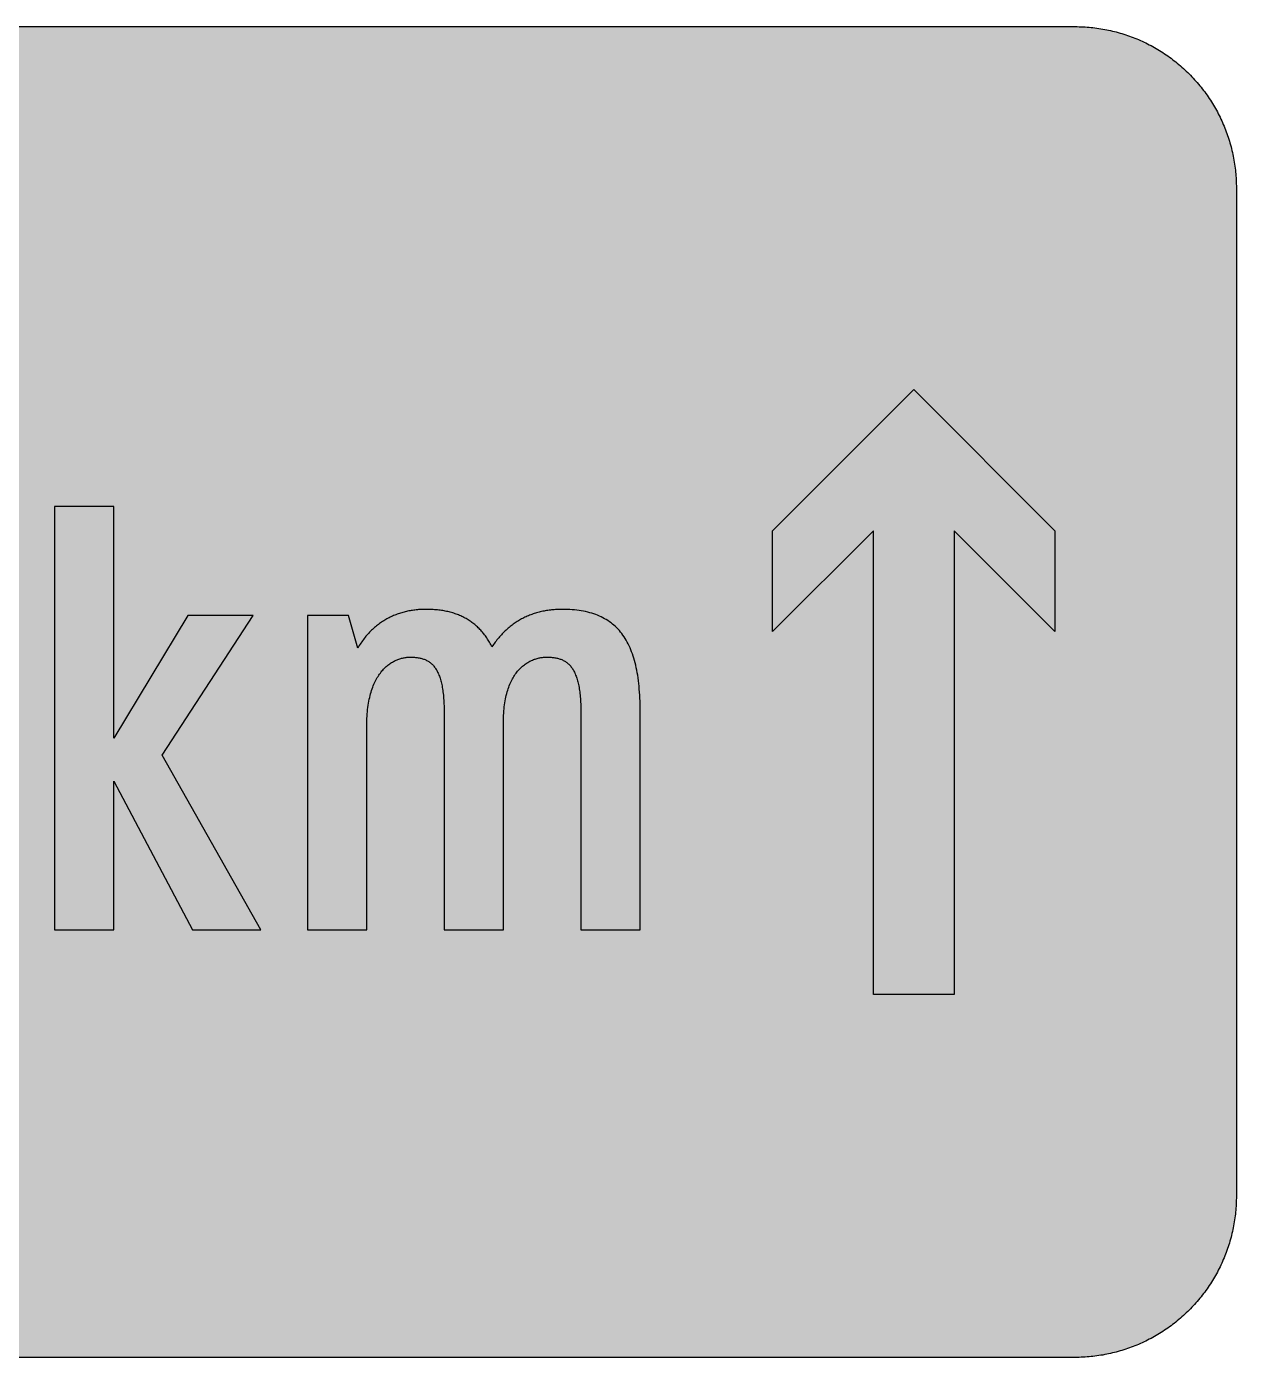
# Model space of a CAD drawing. Header units: millimetres. Extents: x 0 to 212, y 0 to 116.
# Drawn here: x 105.9 to 211.7, y 0.1 to 116.5 of the extents above; entities that cross this region are included whole.
import ezdxf

# ---------------------------------------------------------------- set-up
doc = ezdxf.new("R2010")
doc.units = ezdxf.units.MM

msp = doc.modelspace()

# ---------------------------------------------------------------- hatches: boundary and pattern name
for color, points in [(254, [(14.1633, 0.0536), (13.9878, 0.0533), (13.8125, 0.0559), (13.6373, 0.061), (13.462, 0.0686), (13.2893, 0.0787), (13.114, 0.0914), (12.9413, 0.1041), (12.7686, 0.1219), (12.5959, 0.1397), (12.4231, 0.16), (12.2504, 0.1829), (12.0777, 0.2057), (11.9075, 0.2337), (11.7373, 0.2616), (11.5672, 0.2921), (11.397, 0.3251), (11.2268, 0.3607), (11.0592, 0.3988), (10.8915, 0.4369), (10.7239, 0.4775), (10.5562, 0.5207), (10.3886, 0.5664), (10.2235, 0.6121), (10.0584, 0.6629), (9.8933, 0.7137), (9.7307, 0.7671), (9.5682, 0.8204), (9.4056, 0.8788), (9.2431, 0.9373), (9.083, 0.9982), (8.923, 1.0617), (8.763, 1.1252), (8.6055, 1.1938), (8.4455, 1.2624), (8.2906, 1.331), (8.1331, 1.4046), (7.9781, 1.4783), (7.8232, 1.5545), (7.6708, 1.6332), (7.5184, 1.7145), (7.366, 1.7958), (7.2161, 1.8796), (7.0663, 1.966), (6.919, 2.0523), (6.7716, 2.1438), (6.6243, 2.2352), (6.4795, 2.3266), (6.3348, 2.4232), (6.19, 2.5197), (6.0477, 2.6187), (5.908, 2.7178), (5.7683, 2.8194), (5.6286, 2.9235), (5.4915, 3.0302), (5.3543, 3.1369), (5.2197, 3.2461), (5.0851, 3.3579), (4.953, 3.4722), (4.8209, 3.5865), (4.6914, 3.7033), (4.5644, 3.8202), (4.4348, 3.9395), (4.3104, 4.0615), (4.1859, 4.1859), (4.0615, 4.3104), (3.9395, 4.4348), (3.8202, 4.5618), (3.7033, 4.6914), (3.5865, 4.8209), (3.4722, 4.953), (3.3579, 5.0851), (3.2487, 5.2197), (3.1369, 5.3543), (3.0302, 5.4915), (2.9235, 5.6286), (2.8194, 5.7683), (2.7178, 5.908), (2.6187, 6.0477), (2.5197, 6.19), (2.4232, 6.3348), (2.3266, 6.477), (2.2352, 6.6243), (2.1438, 6.7691), (2.0523, 6.919), (1.966, 7.0663), (1.8796, 7.2161), (1.7958, 7.366), (1.7145, 7.5184), (1.6332, 7.6708), (1.5545, 7.8232), (1.4783, 7.9781), (1.4046, 8.1331), (1.331, 8.2906), (1.2598, 8.4455), (1.1913, 8.603), (1.1252, 8.763), (1.0592, 8.923), (0.9982, 9.083), (0.9373, 9.2431), (0.8763, 9.4056), (0.8204, 9.5682), (0.7645, 9.7307), (0.7112, 9.8933), (0.6604, 10.0584), (0.6121, 10.2235), (0.5639, 10.3911), (0.5207, 10.5562), (0.4775, 10.7239), (0.4343, 10.8915), (0.3962, 11.0592), (0.3607, 11.2268), (0.3251, 11.397), (0.2921, 11.5672), (0.2616, 11.7373), (0.2311, 11.9075), (0.2057, 12.0802), (0.1803, 12.2504), (0.1575, 12.4231), (0.1372, 12.5959), (0.1194, 12.7686), (0.1041, 12.9413), (0.0889, 13.1166), (0.0787, 13.2893), (0.0686, 13.4645), (0.061, 13.6373), (0.0559, 13.8125), (0.0508, 13.9878), (0.0508, 14.163), (0.0522, 102.3592), (0.0508, 102.5322), (0.0559, 102.7074), (0.061, 102.8827), (0.0686, 103.058), (0.0787, 103.2307), (0.0889, 103.4059), (0.1041, 103.5787), (0.1194, 103.7514), (0.1372, 103.9241), (0.1575, 104.0968), (0.1803, 104.2695), (0.2057, 104.4423), (0.2311, 104.6124), (0.2616, 104.7826), (0.2921, 104.9528), (0.3251, 105.123), (0.3607, 105.2932), (0.3962, 105.4608), (0.4343, 105.6284), (0.4775, 105.7961), (0.5207, 105.9637), (0.5639, 106.1314), (0.6121, 106.2965), (0.6604, 106.4616), (0.7112, 106.6267), (0.7645, 106.7892), (0.8204, 106.9518), (0.8763, 107.1143), (0.9373, 107.2769), (0.9982, 107.4369), (1.0592, 107.5969), (1.1252, 107.757), (1.1913, 107.9144), (1.2598, 108.0745), (1.331, 108.2294), (1.4046, 108.3869), (1.4783, 108.5418), (1.5545, 108.6968), (1.6332, 108.8492), (1.7145, 109.0016), (1.7958, 109.154), (1.8796, 109.3038), (1.966, 109.4537), (2.0523, 109.601), (2.1438, 109.7483), (2.2352, 109.8956), (2.3266, 110.0404), (2.4232, 110.1852), (2.5197, 110.33), (2.6187, 110.4722), (2.7178, 110.6119), (2.8194, 110.7516), (2.9235, 110.8913), (3.0302, 111.0285), (3.1369, 111.1656), (3.2487, 111.3003), (3.3579, 111.4349), (3.4722, 111.567), (3.5865, 111.699), (3.7033, 111.8286), (3.8202, 111.9556), (3.9395, 112.0851), (4.0615, 112.2096), (4.1859, 112.334), (4.3104, 112.4585), (4.4348, 112.5804), (4.5644, 112.6998), (4.6914, 112.8166), (4.8209, 112.9335), (4.953, 113.0478), (5.0851, 113.1621), (5.2197, 113.2713), (5.3543, 113.3831), (5.4915, 113.4897), (5.6286, 113.5964), (5.7683, 113.7006), (5.908, 113.8022), (6.0477, 113.9012), (6.19, 114.0003), (6.3348, 114.0968), (6.4795, 114.1933), (6.6243, 114.2848), (6.7716, 114.3762), (6.919, 114.4676), (7.0663, 114.554), (7.2161, 114.6404), (7.366, 114.7242), (7.5184, 114.8055), (7.6708, 114.8867), (7.8232, 114.9655), (7.9781, 115.0417), (8.1331, 115.1153), (8.2906, 115.189), (8.4455, 115.2601), (8.6055, 115.3287), (8.763, 115.3947), (8.923, 115.4608), (9.083, 115.5217), (9.2431, 115.5827), (9.4056, 115.6437), (9.5682, 115.6995), (9.7307, 115.7554), (9.8933, 115.8088), (10.0584, 115.8596), (10.2235, 115.9078), (10.3886, 115.9561), (10.5562, 115.9993), (10.7239, 116.0424), (10.8915, 116.0856), (11.0592, 116.1237), (11.2268, 116.1593), (11.397, 116.1948), (11.5672, 116.2279), (11.7373, 116.2583), (11.9075, 116.2888), (12.0777, 116.3142), (12.2504, 116.3396), (12.4231, 116.3625), (12.5959, 116.3828), (12.7686, 116.4006), (12.9413, 116.4158), (13.114, 116.4311), (13.2893, 116.4412), (13.462, 116.4514), (13.6373, 116.459), (13.8125, 116.4641), (13.9878, 116.4692), (14.163, 116.4692), (197.6078, 116.4703), (197.7822, 116.4692), (197.9574, 116.4641), (198.1327, 116.459), (198.3054, 116.4514), (198.4807, 116.4412), (198.6534, 116.4311), (198.8287, 116.4158), (199.0014, 116.4006), (199.1741, 116.3828), (199.3468, 116.3625), (199.5195, 116.3396), (199.6897, 116.3142), (199.8624, 116.2888), (200.0326, 116.2583), (200.2028, 116.2279), (200.373, 116.1948), (200.5432, 116.1593), (200.7108, 116.1237), (200.8784, 116.0856), (201.0461, 116.0424), (201.2137, 115.9993), (201.3788, 115.9561), (201.5465, 115.9078), (201.7116, 115.8596), (201.8767, 115.8088), (202.0392, 115.7554), (202.2018, 115.6995), (202.3643, 115.6437), (202.5269, 115.5827), (202.6869, 115.5217), (202.8469, 115.4608), (203.007, 115.3947), (203.167, 115.3287), (203.3245, 115.2601), (203.4794, 115.189), (203.6369, 115.1153), (203.7918, 115.0417), (203.9468, 114.9655), (204.0992, 114.8867), (204.2516, 114.8055), (204.404, 114.7242), (204.5538, 114.6404), (204.7037, 114.554), (204.8535, 114.4676), (205.0009, 114.3762), (205.1456, 114.2848), (205.293, 114.1933), (205.4352, 114.0968), (205.58, 114.0003), (205.7222, 113.9012), (205.8619, 113.8022), (206.0016, 113.7006), (206.1413, 113.5964), (206.2785, 113.4897), (206.4156, 113.3831), (206.5503, 113.2713), (206.6849, 113.1621), (206.817, 113.0478), (206.949, 112.9335), (207.0786, 112.8166), (207.2081, 112.6998), (207.3351, 112.5804), (207.4596, 112.4585), (207.584, 112.334), (207.7085, 112.2096), (207.8304, 112.0851), (207.9498, 111.9556), (208.0666, 111.8286), (208.1835, 111.699), (208.2978, 111.567), (208.4121, 111.4349), (208.5238, 111.3003), (208.6331, 111.1656), (208.7397, 111.0285), (208.8464, 110.8913), (208.9506, 110.7516), (209.0522, 110.6119), (209.1512, 110.4722), (209.2503, 110.33), (209.3468, 110.1852), (209.4433, 110.0404), (209.5348, 109.8956), (209.6262, 109.7483), (209.7176, 109.601), (209.804, 109.4537), (209.8904, 109.3038), (209.9742, 109.154), (210.0555, 109.0016), (210.1367, 108.8492), (210.2155, 108.6968), (210.2917, 108.5418), (210.3653, 108.3869), (210.439, 108.2294), (210.5076, 108.0745), (210.5762, 107.9144), (210.6447, 107.757), (210.7082, 107.5969), (210.7717, 107.4369), (210.8327, 107.2769), (210.8911, 107.1143), (210.9495, 106.9518), (211.0029, 106.7892), (211.0562, 106.6267), (211.107, 106.4616), (211.1578, 106.2965), (211.2035, 106.1314), (211.2493, 105.9637), (211.2924, 105.7961), (211.3331, 105.6284), (211.3712, 105.4608), (211.4093, 105.2932), (211.4448, 105.123), (211.4779, 104.9528), (211.5083, 104.7826), (211.5363, 104.6124), (211.5642, 104.4423), (211.5871, 104.2695), (211.6099, 104.0968), (211.6303, 103.9241), (211.648, 103.7514), (211.6658, 103.5787), (211.6785, 103.4059), (211.6912, 103.2307), (211.7014, 103.058), (211.709, 102.8827), (211.7141, 102.7074), (211.7166, 102.5322), (211.7166, 102.3569), (211.7189, 14.1647), (211.7166, 13.9878), (211.7141, 13.8125), (211.709, 13.6373), (211.7014, 13.4645), (211.6912, 13.2893), (211.6785, 13.1166), (211.6658, 12.9413), (211.648, 12.7686), (211.6303, 12.5959), (211.6099, 12.4231), (211.5871, 12.2504), (211.5642, 12.0802), (211.5363, 11.9075), (211.5083, 11.7373), (211.4779, 11.5672), (211.4448, 11.397), (211.4093, 11.2268), (211.3712, 11.0592), (211.3331, 10.8915), (211.2924, 10.7239), (211.2493, 10.5562), (211.2035, 10.3911), (211.1578, 10.2235), (211.107, 10.0584), (211.0562, 9.8933), (211.0029, 9.7307), (210.9495, 9.5682), (210.8911, 9.4056), (210.8327, 9.2431), (210.7717, 9.083), (210.7082, 8.923), (210.6447, 8.763), (210.5762, 8.603), (210.5076, 8.4455), (210.439, 8.2906), (210.3653, 8.1331), (210.2917, 7.9781), (210.2155, 7.8232), (210.1367, 7.6708), (210.0555, 7.5184), (209.9742, 7.366), (209.8904, 7.2161), (209.804, 7.0663), (209.7176, 6.919), (209.6262, 6.7691), (209.5348, 6.6243), (209.4433, 6.477), (209.3468, 6.3348), (209.2503, 6.19), (209.1512, 6.0477), (209.0522, 5.908), (208.9506, 5.7683), (208.8464, 5.6286), (208.7397, 5.4915), (208.6331, 5.3543), (208.5238, 5.2197), (208.4121, 5.0851), (208.2978, 4.953), (208.1835, 4.8209), (208.0666, 4.6914), (207.9498, 4.5618), (207.8304, 4.4348), (207.7085, 4.3104), (207.584, 4.1859), (207.4596, 4.0615), (207.3351, 3.9395), (207.2081, 3.8202), (207.0786, 3.7033), (206.949, 3.5865), (206.817, 3.4722), (206.6849, 3.3579), (206.5503, 3.2461), (206.4156, 3.1369), (206.2785, 3.0302), (206.1413, 2.9235), (206.0016, 2.8194), (205.8619, 2.7178), (205.7222, 2.6187), (205.58, 2.5197), (205.4352, 2.4232), (205.293, 2.3266), (205.1456, 2.2352), (205.0009, 2.1438), (204.8535, 2.0523), (204.7037, 1.966), (204.5538, 1.8796), (204.404, 1.7958), (204.2516, 1.7145), (204.0992, 1.6332), (203.9468, 1.5545), (203.7918, 1.4783), (203.6369, 1.4046), (203.4794, 1.331), (203.3245, 1.2624), (203.167, 1.1938), (203.007, 1.1252), (202.8469, 1.0617), (202.6869, 0.9982), (202.5269, 0.9373), (202.3643, 0.8788), (202.2018, 0.8204), (202.0392, 0.7671), (201.8767, 0.7137), (201.7116, 0.6629), (201.5465, 0.6121), (201.3788, 0.5664), (201.2137, 0.5207), (201.0461, 0.4775), (200.8784, 0.4369), (200.7108, 0.3988), (200.5432, 0.3607), (200.373, 0.3251), (200.2028, 0.2921), (200.0326, 0.2616), (199.8624, 0.2337), (199.6897, 0.2057), (199.5195, 0.1829), (199.3468, 0.16), (199.1741, 0.1397), (199.0014, 0.1219), (198.8287, 0.1041), (198.6534, 0.0914), (198.4807, 0.0787), (198.3054, 0.0686), (198.1327, 0.061), (197.9574, 0.0559), (197.7822, 0.0533), (197.6069, 0.0533)]), (59, [(183.4967, 84.7203), (195.8439, 72.3731), (195.8439, 63.5536), (187.0244, 72.3731), (187.0244, 31.8036), (179.9689, 31.8036), (179.9689, 72.3731), (171.1494, 63.5536), (171.1494, 72.3731)]), (59, [(113.5242, 37.4481), (113.5242, 50.4649), (120.4034, 37.4481), (126.3826, 37.4481), (117.7576, 52.7399), (125.6951, 64.9633), (119.9804, 64.9633), (113.5242, 54.2212), (113.5242, 74.4883), (108.3388, 74.4883), (108.3388, 37.4481)]), (59, [(147.6015, 37.4481), (147.6015, 55.5967), (147.6019, 55.8063), (147.607, 56.0121), (147.6146, 56.2127), (147.6248, 56.4109), (147.64, 56.6014), (147.6553, 56.7893), (147.6756, 56.9697), (147.6985, 57.1475), (147.7239, 57.3202), (147.7518, 57.4904), (147.7823, 57.6529), (147.8153, 57.8129), (147.8509, 57.9679), (147.889, 58.1203), (147.9296, 58.2651), (147.9728, 58.4098), (148.016, 58.547), (148.0642, 58.6816), (148.1125, 58.8112), (148.1633, 58.9382), (148.2166, 59.0601), (148.2725, 59.1795), (148.3284, 59.2938), (148.3868, 59.403), (148.4478, 59.5122), (148.5087, 59.6138), (148.5722, 59.7154), (148.6383, 59.8094), (148.7043, 59.9034), (148.7703, 59.9923), (148.8389, 60.0786), (148.91, 60.1599), (148.9812, 60.2386), (149.0548, 60.3148), (149.1259, 60.3885), (149.2021, 60.4571), (149.2758, 60.5231), (149.352, 60.5866), (149.4307, 60.645), (149.5069, 60.7035), (149.5857, 60.7568), (149.6644, 60.8076), (149.7432, 60.8559), (149.8244, 60.9016), (149.9032, 60.9448), (149.9845, 60.9854), (150.0657, 61.0235), (150.1445, 61.0591), (150.2258, 61.0921), (150.307, 61.12), (150.3883, 61.148), (150.4696, 61.1734), (150.5509, 61.1962), (150.6296, 61.2165), (150.7109, 61.2369), (150.7922, 61.2521), (150.8709, 61.2673), (150.9497, 61.28), (151.0284, 61.2902), (151.1071, 61.2978), (151.1833, 61.3029), (151.2595, 61.308), (151.3357, 61.3105), (151.4094, 61.3105), (151.5008, 61.3105), (151.5923, 61.308), (151.6786, 61.3054), (151.7675, 61.3004), (151.8514, 61.2927), (151.9352, 61.2826), (152.019, 61.2724), (152.1003, 61.2597), (152.179, 61.247), (152.2578, 61.2292), (152.3365, 61.2115), (152.4102, 61.1937), (152.4864, 61.1708), (152.5575, 61.1454), (152.6311, 61.12), (152.6997, 61.0921), (152.7683, 61.0616), (152.8369, 61.0286), (152.9004, 60.993), (152.9664, 60.9575), (153.0299, 60.9168), (153.0909, 60.8762), (153.1493, 60.8305), (153.2103, 60.7847), (153.2661, 60.7339), (153.322, 60.6831), (153.3754, 60.6273), (153.4287, 60.5688), (153.482, 60.5104), (153.5303, 60.4469), (153.5811, 60.3809), (153.6268, 60.3123), (153.6725, 60.2412), (153.7183, 60.1675), (153.7614, 60.0888), (153.8021, 60.0075), (153.8427, 59.9237), (153.8808, 59.8373), (153.9164, 59.7484), (153.9545, 59.6544), (153.9875, 59.5579), (154.0205, 59.4589), (154.051, 59.3547), (154.0815, 59.248), (154.1094, 59.1388), (154.1374, 59.0245), (154.1628, 58.9077), (154.1882, 58.7883), (154.211, 58.6638), (154.2313, 58.5368), (154.2517, 58.4048), (154.2694, 58.2701), (154.2872, 58.1304), (154.3025, 57.9882), (154.3152, 57.8409), (154.3279, 57.691), (154.338, 57.5361), (154.3482, 57.3761), (154.3558, 57.2135), (154.3634, 57.0459), (154.3685, 56.8757), (154.371, 56.7004), (154.3736, 56.5201), (154.3761, 56.3372), (154.3763, 37.4481), (159.5617, 37.4481), (159.5617, 56.6025), (159.5603, 56.8884), (159.5552, 57.1703), (159.5476, 57.4497), (159.5374, 57.7215), (159.5222, 57.9882), (159.5069, 58.2524), (159.4866, 58.5089), (159.4637, 58.7604), (159.4383, 59.0093), (159.4104, 59.2506), (159.3774, 59.4893), (159.3444, 59.7205), (159.3037, 59.9491), (159.2631, 60.1701), (159.2199, 60.3885), (159.1716, 60.6019), (159.1208, 60.8101), (159.065, 61.0133), (159.0091, 61.214), (158.9481, 61.407), (158.8821, 61.595), (158.816, 61.7804), (158.7449, 61.9608), (158.6713, 62.136), (158.5925, 62.3062), (158.5112, 62.4713), (158.4274, 62.6313), (158.3385, 62.7888), (158.2471, 62.9412), (158.1531, 63.0885), (158.054, 63.2308), (157.9524, 63.3679), (157.8483, 63.5025), (157.7391, 63.6295), (157.6273, 63.754), (157.5105, 63.8759), (157.3911, 63.9902), (157.2666, 64.102), (157.1396, 64.2087), (157.0101, 64.3103), (156.8755, 64.4093), (156.7383, 64.5033), (156.5961, 64.5922), (156.4513, 64.676), (156.3014, 64.7573), (156.149, 64.8335), (155.9916, 64.9046), (155.8315, 64.9732), (155.669, 65.0367), (155.4988, 65.0951), (155.3286, 65.151), (155.1508, 65.2018), (154.973, 65.2475), (154.7876, 65.2907), (154.6022, 65.3288), (154.4091, 65.3644), (154.2136, 65.3923), (154.0154, 65.4202), (153.8122, 65.4406), (153.604, 65.4583), (153.3931, 65.4736), (153.1772, 65.4837), (152.9563, 65.4888), (152.7327, 65.4914), (152.6159, 65.4914), (152.5016, 65.4888), (152.3848, 65.4837), (152.2705, 65.4787), (152.1562, 65.4736), (152.0419, 65.4634), (151.9301, 65.4558), (151.8158, 65.4431), (151.704, 65.4304), (151.5923, 65.4177), (151.4805, 65.3999), (151.3713, 65.3847), (151.2595, 65.3644), (151.1503, 65.344), (151.0411, 65.3212), (150.9344, 65.2983), (150.8252, 65.2729), (150.7185, 65.2475), (150.6118, 65.2196), (150.5052, 65.1891), (150.401, 65.1561), (150.2969, 65.1231), (150.1927, 65.09), (150.0886, 65.0545), (149.987, 65.0164), (149.8854, 64.9757), (149.7838, 64.9351), (149.6822, 64.8919), (149.5831, 64.8487), (149.4841, 64.8005), (149.385, 64.7548), (149.2885, 64.704), (149.1894, 64.6532), (149.0955, 64.5998), (148.9989, 64.5465), (148.905, 64.4906), (148.811, 64.4322), (148.717, 64.3738), (148.6256, 64.3103), (148.5341, 64.2493), (148.4427, 64.1833), (148.3512, 64.1172), (148.2623, 64.0486), (148.176, 63.9801), (148.0871, 63.9089), (148.0007, 63.8353), (147.9144, 63.7591), (147.8305, 63.6829), (147.7467, 63.6041), (147.6629, 63.5254), (147.5816, 63.4416), (147.5003, 63.3578), (147.4191, 63.2714), (147.3403, 63.185), (147.2616, 63.0961), (147.1828, 63.0047), (147.1066, 62.9107), (147.0304, 62.8167), (146.9542, 62.7202), (146.8806, 62.6212), (146.8095, 62.5221), (146.7358, 62.4205), (146.6647, 62.3164), (146.5961, 62.2097), (146.5428, 62.3138), (146.4894, 62.4154), (146.4335, 62.5145), (146.3777, 62.6135), (146.3218, 62.7101), (146.2634, 62.804), (146.2024, 62.898), (146.1414, 62.9895), (146.0805, 63.0784), (146.017, 63.1673), (145.9509, 63.2536), (145.8874, 63.3374), (145.8189, 63.4213), (145.7528, 63.5025), (145.6817, 63.5813), (145.6131, 63.66), (145.542, 63.7362), (145.4683, 63.8124), (145.3947, 63.8835), (145.3185, 63.9572), (145.2423, 64.0258), (145.1661, 64.0944), (145.0873, 64.1604), (145.0086, 64.2239), (144.9273, 64.2874), (144.8435, 64.3509), (144.7622, 64.4093), (144.6759, 64.4677), (144.592, 64.5236), (144.5031, 64.5795), (144.4168, 64.6328), (144.3253, 64.6836), (144.2364, 64.7344), (144.145, 64.7827), (144.051, 64.8284), (143.957, 64.8741), (143.8631, 64.9173), (143.7665, 64.9605), (143.6675, 65.0011), (143.5684, 65.0392), (143.4694, 65.0773), (143.3678, 65.1129), (143.2636, 65.1459), (143.1595, 65.1789), (143.0553, 65.2094), (142.9487, 65.2374), (142.842, 65.2653), (142.7328, 65.2907), (142.6235, 65.3161), (142.5118, 65.339), (142.4, 65.3593), (142.2857, 65.3796), (142.1714, 65.3974), (142.0546, 65.4126), (141.9377, 65.4279), (141.8209, 65.4406), (141.699, 65.4533), (141.5796, 65.4634), (141.4577, 65.471), (141.3332, 65.4787), (141.2088, 65.4837), (141.0818, 65.4888), (140.9548, 65.4914), (140.8278, 65.4914), (140.7185, 65.4914), (140.6093, 65.4888), (140.5001, 65.4837), (140.3934, 65.4787), (140.2842, 65.4736), (140.175, 65.466), (140.0683, 65.4558), (139.9616, 65.4456), (139.8524, 65.4329), (139.7457, 65.4202), (139.639, 65.405), (139.5349, 65.3872), (139.4282, 65.3694), (139.3215, 65.3491), (139.2174, 65.3263), (139.1133, 65.3034), (139.0066, 65.2805), (138.905, 65.2526), (138.8008, 65.2247), (138.6967, 65.1967), (138.5951, 65.1637), (138.4935, 65.1332), (138.3894, 65.0977), (138.2903, 65.0621), (138.1887, 65.024), (138.0896, 64.9834), (137.9906, 64.9427), (137.8915, 64.8995), (137.7925, 64.8564), (137.6934, 64.8081), (137.5969, 64.7598), (137.5004, 64.7116), (137.4038, 64.6582), (137.3099, 64.6049), (137.2159, 64.549), (137.1219, 64.4931), (137.0279, 64.4347), (136.9365, 64.3738), (136.845, 64.3103), (136.7536, 64.2468), (136.6647, 64.1807), (136.5758, 64.1121), (136.4869, 64.041), (136.4005, 63.9699), (136.3116, 63.8937), (136.2278, 63.82), (136.1415, 63.7413), (136.0576, 63.66), (135.9738, 63.5787), (135.8925, 63.4949), (135.8113, 63.4086), (135.73, 63.3222), (135.6512, 63.2308), (135.5725, 63.1393), (135.4963, 63.0453), (135.4201, 62.9488), (135.3439, 62.8523), (135.2702, 62.7507), (135.1966, 62.6491), (135.1255, 62.545), (135.0543, 62.4383), (134.9832, 62.3291), (134.9146, 62.2173), (134.8486, 62.1055), (134.0556, 64.9633), (130.4576, 64.9633), (130.4576, 37.4481), (135.6431, 37.4481), (135.6431, 55.2796), (135.6436, 55.5015), (135.6487, 55.72), (135.6563, 55.9308), (135.6665, 56.1391), (135.6817, 56.3423), (135.6995, 56.5404), (135.7198, 56.7334), (135.7427, 56.9189), (135.7681, 57.1017), (135.796, 57.2821), (135.829, 57.4548), (135.8621, 57.6224), (135.8976, 57.7875), (135.9357, 57.9476), (135.9789, 58.1025), (136.0221, 58.2524), (136.0678, 58.3997), (136.1135, 58.5394), (136.1643, 58.6791), (136.2151, 58.8112), (136.271, 58.9407), (136.3269, 59.0652), (136.3828, 59.1871), (136.4437, 59.3039), (136.5047, 59.4157), (136.5656, 59.5249), (136.6291, 59.6316), (136.6952, 59.7306), (136.7638, 59.8297), (136.8298, 59.9237), (136.9009, 60.0126), (136.972, 60.1015), (137.0432, 60.1828), (137.1168, 60.264), (137.1905, 60.3402), (137.2641, 60.4139), (137.3403, 60.4825), (137.4165, 60.5485), (137.4953, 60.612), (137.5715, 60.673), (137.6502, 60.7289), (137.729, 60.7822), (137.8077, 60.833), (137.889, 60.8813), (137.9677, 60.927), (138.049, 60.9702), (138.1277, 61.0083), (138.209, 61.0464), (138.2903, 61.0794), (138.369, 61.1124), (138.4503, 61.1403), (138.5316, 61.1683), (138.6103, 61.1911), (138.6891, 61.214), (138.7678, 61.2318), (138.8466, 61.2496), (138.9253, 61.2648), (139.004, 61.2775), (139.0802, 61.2877), (139.1564, 61.2978), (139.2326, 61.3029), (139.3063, 61.308), (139.38, 61.3105), (139.4511, 61.3105), (139.5425, 61.3105), (139.634, 61.308), (139.7203, 61.3054), (139.8092, 61.3004), (139.893, 61.2927), (139.9769, 61.2826), (140.0607, 61.2724), (140.142, 61.2597), (140.2207, 61.247), (140.2994, 61.2292), (140.3782, 61.2115), (140.4518, 61.1937), (140.528, 61.1708), (140.5992, 61.1454), (140.6703, 61.12), (140.7414, 61.0921), (140.81, 61.0616), (140.876, 61.0286), (140.9421, 60.993), (141.0081, 60.9575), (141.0691, 60.9168), (141.1326, 60.8762), (141.191, 60.8305), (141.2494, 60.7847), (141.3078, 60.7339), (141.3637, 60.6831), (141.417, 60.6273), (141.4704, 60.5688), (141.5212, 60.5104), (141.572, 60.4469), (141.6202, 60.3809), (141.6685, 60.3123), (141.7142, 60.2412), (141.7574, 60.1675), (141.8006, 60.0888), (141.8412, 60.0075), (141.8819, 59.9237), (141.92, 59.8373), (141.9581, 59.7484), (141.9936, 59.6544), (142.0292, 59.5579), (142.0597, 59.4589), (142.0927, 59.3547), (142.1232, 59.248), (142.1511, 59.1388), (142.1765, 59.0245), (142.2019, 58.9077), (142.2273, 58.7883), (142.2502, 58.6638), (142.2705, 58.5368), (142.2908, 58.4048), (142.3086, 58.2701), (142.3264, 58.1304), (142.3416, 57.9882), (142.3543, 57.8409), (142.367, 57.691), (142.3797, 57.5361), (142.3873, 57.3761), (142.3975, 57.2135), (142.4026, 57.0459), (142.4076, 56.8757), (142.4127, 56.7004), (142.4153, 56.5201), (142.4153, 56.3372), (142.416, 37.4481)])]:
    msp.add_hatch(color=color).paths.add_polyline_path(points)
h = msp.add_hatch(color=59)
h.paths.add_polyline_path([(14.1633, 3.5814), (13.8887, 3.5839), (13.6169, 3.5941), (13.3477, 3.6119), (13.081, 3.6347), (12.8143, 3.6652), (12.5501, 3.7008), (12.2885, 3.7465), (12.0294, 3.7948), (11.7729, 3.8506), (11.5164, 3.9141), (11.2649, 3.9827), (11.016, 4.0564), (10.7671, 4.1351), (10.5232, 4.2215), (10.2819, 4.3129), (10.0432, 4.412), (9.8069, 4.5161), (9.5733, 4.6228), (9.3447, 4.7371), (9.1186, 4.8565), (8.8951, 4.9809), (8.6741, 5.113), (8.4582, 5.2476), (8.2448, 5.3873), (8.0366, 5.5321), (7.8308, 5.682), (7.6276, 5.8369), (7.4295, 5.9969), (7.2365, 6.1595), (7.046, 6.3297), (6.8605, 6.5024), (6.6777, 6.6802), (6.5024, 6.8605), (6.3271, 7.046), (6.1595, 7.2365), (5.9969, 7.432), (5.8369, 7.6302), (5.682, 7.8308), (5.5321, 8.0366), (5.3873, 8.2448), (5.2451, 8.4582), (5.1105, 8.6741), (4.9809, 8.8951), (4.8565, 9.1186), (4.7371, 9.3447), (4.6228, 9.5758), (4.5136, 9.8069), (4.4094, 10.0432), (4.3129, 10.2819), (4.2215, 10.5232), (4.1351, 10.7696), (4.0538, 11.016), (3.9802, 11.2649), (3.9116, 11.5189), (3.8506, 11.7729), (3.7948, 12.0294), (3.744, 12.2911), (3.7008, 12.5527), (3.6627, 12.8143), (3.6322, 13.081), (3.6093, 13.3502), (3.5916, 13.6195), (3.5814, 13.8913), (3.5789, 14.163), (3.58, 102.3592), (3.5814, 102.6312), (3.5916, 102.903), (3.6093, 103.1723), (3.6322, 103.439), (3.6627, 103.7057), (3.7008, 103.9698), (3.744, 104.2314), (3.7948, 104.4905), (3.8506, 104.7471), (3.9116, 105.0036), (3.9802, 105.2551), (4.0538, 105.504), (4.1351, 105.7529), (4.2215, 105.9967), (4.3129, 106.238), (4.4094, 106.4768), (4.5136, 106.713), (4.6228, 106.9467), (4.7371, 107.1753), (4.8565, 107.4014), (4.9809, 107.6249), (5.1105, 107.8459), (5.2451, 108.0618), (5.3873, 108.2751), (5.5321, 108.4834), (5.682, 108.6891), (5.8369, 108.8923), (5.9969, 109.0905), (6.1595, 109.2835), (6.3271, 109.474), (6.5024, 109.6594), (6.6777, 109.8423), (6.8605, 110.0176), (7.046, 110.1928), (7.2365, 110.3605), (7.4295, 110.523), (7.6276, 110.683), (7.8308, 110.838), (8.0366, 110.9878), (8.2448, 111.1326), (8.4582, 111.2749), (8.6741, 111.4095), (8.8951, 111.539), (9.1186, 111.6635), (9.3447, 111.7829), (9.5733, 111.8972), (9.8069, 112.0064), (10.0432, 112.1105), (10.2819, 112.207), (10.5232, 112.2985), (10.7671, 112.3848), (11.016, 112.4661), (11.2649, 112.5398), (11.5164, 112.6084), (11.7729, 112.6693), (12.0294, 112.7252), (12.2885, 112.776), (12.5501, 112.8192), (12.8143, 112.8573), (13.081, 112.8878), (13.3477, 112.9106), (13.6169, 112.9284), (13.8887, 112.9386), (14.163, 112.9411), (197.6078, 112.9425), (197.8787, 112.9386), (198.1505, 112.9284), (198.4197, 112.9106), (198.689, 112.8878), (198.9557, 112.8573), (199.2173, 112.8192), (199.4789, 112.776), (199.7405, 112.7252), (199.9971, 112.6693), (200.2511, 112.6084), (200.5051, 112.5398), (200.754, 112.4661), (201.0004, 112.3848), (201.2467, 112.2985), (201.488, 112.207), (201.7268, 112.1105), (201.963, 112.0064), (202.1942, 111.8972), (202.4253, 111.7829), (202.6514, 111.6635), (202.8749, 111.539), (203.0959, 111.4095), (203.3118, 111.2749), (203.5251, 111.1326), (203.7334, 110.9878), (203.9391, 110.838), (204.1398, 110.683), (204.3379, 110.523), (204.5335, 110.3605), (204.724, 110.1928), (204.9094, 110.0176), (205.0898, 109.8423), (205.2676, 109.6594), (205.4403, 109.474), (205.6105, 109.2835), (205.773, 109.0905), (205.933, 108.8923), (206.088, 108.6891), (206.2378, 108.4834), (206.3826, 108.2751), (206.5223, 108.0618), (206.6569, 107.8459), (206.789, 107.6249), (206.9135, 107.4014), (207.0329, 107.1753), (207.1472, 106.9467), (207.2538, 106.713), (207.358, 106.4768), (207.457, 106.238), (207.5485, 105.9967), (207.6348, 105.7529), (207.7136, 105.504), (207.7872, 105.2551), (207.8558, 105.0036), (207.9193, 104.7471), (207.9752, 104.4905), (208.0235, 104.2314), (208.0692, 103.9698), (208.1047, 103.7057), (208.1352, 103.439), (208.1581, 103.1723), (208.1759, 102.903), (208.186, 102.6312), (208.1911, 102.3569), (208.1911, 14.1647), (208.186, 13.8913), (208.1759, 13.6195), (208.1581, 13.3502), (208.1352, 13.081), (208.1047, 12.8143), (208.0692, 12.5527), (208.0235, 12.2911), (207.9752, 12.0294), (207.9193, 11.7729), (207.8558, 11.5189), (207.7872, 11.2649), (207.7136, 11.016), (207.6348, 10.7696), (207.5485, 10.5232), (207.457, 10.2819), (207.358, 10.0432), (207.2538, 9.8069), (207.1472, 9.5758), (207.0329, 9.3447), (206.9135, 9.1186), (206.789, 8.8951), (206.6569, 8.6741), (206.5223, 8.4582), (206.3826, 8.2448), (206.2378, 8.0366), (206.088, 7.8308), (205.933, 7.6302), (205.773, 7.432), (205.6105, 7.2365), (205.4403, 7.046), (205.2676, 6.8605), (205.0898, 6.6802), (204.9094, 6.5024), (204.724, 6.3297), (204.5335, 6.1595), (204.3379, 5.9969), (204.1398, 5.8369), (203.9391, 5.682), (203.7334, 5.5321), (203.5251, 5.3873), (203.3118, 5.2476), (203.0959, 5.113), (202.8749, 4.9809), (202.6514, 4.8565), (202.4253, 4.7371), (202.1942, 4.6228), (201.963, 4.5161), (201.7268, 4.412), (201.488, 4.3129), (201.2467, 4.2215), (201.0004, 4.1351), (200.754, 4.0564), (200.5051, 3.9827), (200.2511, 3.9141), (199.9971, 3.8506), (199.7405, 3.7948), (199.4789, 3.7465), (199.2173, 3.7008), (198.9557, 3.6652), (198.689, 3.6347), (198.4197, 3.6119), (198.1505, 3.5941), (197.8787, 3.5839), (197.6069, 3.5789)])
h.paths.add_polyline_path([(14.1633, 8.8731), (14.0259, 8.8748), (13.8887, 8.8798), (13.7541, 8.8875), (13.622, 8.9002), (13.4874, 8.9154), (13.3553, 8.9332), (13.2258, 8.9535), (13.0962, 8.9789), (12.9667, 9.0068), (12.8397, 9.0373), (12.7127, 9.0729), (12.5882, 9.1084), (12.4663, 9.1491), (12.3419, 9.1923), (12.2225, 9.238), (12.1031, 9.2888), (11.9837, 9.3396), (11.8694, 9.3929), (11.7526, 9.4513), (11.6408, 9.5098), (11.5291, 9.5733), (11.4198, 9.6368), (11.3106, 9.7053), (11.2039, 9.7765), (11.0998, 9.8476), (10.9957, 9.9238), (10.8966, 10), (10.7975, 10.0787), (10.6985, 10.1625), (10.6045, 10.2464), (10.5105, 10.3327), (10.4216, 10.4216), (10.3327, 10.5131), (10.2464, 10.6045), (10.16, 10.701), (10.0787, 10.7975), (10, 10.8966), (9.9212, 10.9982), (9.8476, 11.0998), (9.7739, 11.2039), (9.7053, 11.3106), (9.6368, 11.4198), (9.5707, 11.5291), (9.5098, 11.6408), (9.4488, 11.7551), (9.3929, 11.8694), (9.337, 11.9863), (9.2862, 12.1031), (9.238, 12.2225), (9.1923, 12.3444), (9.1491, 12.4663), (9.1084, 12.5908), (9.0703, 12.7152), (9.0373, 12.8397), (9.0068, 12.9692), (8.9789, 13.0962), (8.9535, 13.2258), (8.9306, 13.3579), (8.9129, 13.4899), (8.8976, 13.622), (8.8849, 13.7566), (8.8773, 13.8913), (8.8722, 14.0259), (8.8697, 14.163), (8.8717, 102.3592), (8.8722, 102.4941), (8.8773, 102.6312), (8.8849, 102.7659), (8.8976, 102.8979), (8.9129, 103.0326), (8.9306, 103.1646), (8.9535, 103.2942), (8.9789, 103.4237), (9.0068, 103.5533), (9.0373, 103.6803), (9.0703, 103.8073), (9.1084, 103.9317), (9.1491, 104.0536), (9.1923, 104.1781), (9.238, 104.2975), (9.2862, 104.4169), (9.337, 104.5362), (9.3929, 104.6505), (9.4488, 104.7674), (9.5098, 104.8791), (9.5707, 104.9909), (9.6368, 105.1001), (9.7053, 105.2093), (9.7739, 105.316), (9.8476, 105.4202), (9.9212, 105.5243), (10, 105.6234), (10.0787, 105.7224), (10.16, 105.8215), (10.2464, 105.9155), (10.3327, 106.0094), (10.4216, 106.0983), (10.5105, 106.1872), (10.6045, 106.2736), (10.6985, 106.36), (10.7975, 106.4412), (10.8966, 106.52), (10.9957, 106.5987), (11.0998, 106.6724), (11.2039, 106.746), (11.3106, 106.8146), (11.4198, 106.8832), (11.5291, 106.9492), (11.6408, 107.0102), (11.7526, 107.0712), (11.8694, 107.127), (11.9837, 107.1829), (12.1031, 107.2337), (12.2225, 107.282), (12.3419, 107.3277), (12.4663, 107.3709), (12.5882, 107.4115), (12.7127, 107.4496), (12.8397, 107.4826), (12.9667, 107.5131), (13.0962, 107.5411), (13.2258, 107.5665), (13.3553, 107.5893), (13.4874, 107.6071), (13.622, 107.6223), (13.7541, 107.635), (13.8887, 107.6427), (14.0259, 107.6477), (14.163, 107.6503), (197.6078, 107.6508), (197.7441, 107.6477), (197.8787, 107.6427), (198.0133, 107.635), (198.1479, 107.6223), (198.28, 107.6071), (198.4121, 107.5893), (198.5442, 107.5665), (198.6737, 107.5411), (198.8007, 107.5131), (198.9303, 107.4826), (199.0547, 107.4496), (199.1792, 107.4115), (199.3036, 107.3709), (199.4256, 107.3277), (199.5475, 107.282), (199.6669, 107.2337), (199.7837, 107.1829), (199.9005, 107.127), (200.0148, 107.0712), (200.1291, 107.0102), (200.2409, 106.9492), (200.3501, 106.8832), (200.4593, 106.8146), (200.566, 106.746), (200.6702, 106.6724), (200.7718, 106.5987), (200.8734, 106.52), (200.9724, 106.4412), (201.0689, 106.36), (201.1655, 106.2736), (201.2569, 106.1872), (201.3483, 106.0983), (201.4372, 106.0094), (201.5236, 105.9155), (201.6074, 105.8215), (201.6912, 105.7224), (201.77, 105.6234), (201.8462, 105.5243), (201.9224, 105.4202), (201.9935, 105.316), (202.0646, 105.2093), (202.1332, 105.1001), (202.1967, 104.9909), (202.2602, 104.8791), (202.3186, 104.7674), (202.377, 104.6505), (202.4304, 104.5362), (202.4812, 104.4169), (202.532, 104.2975), (202.5777, 104.1781), (202.6209, 104.0536), (202.6615, 103.9317), (202.6971, 103.8073), (202.7326, 103.6803), (202.7631, 103.5533), (202.7911, 103.4237), (202.8165, 103.2942), (202.8368, 103.1646), (202.8546, 103.0326), (202.8698, 102.8979), (202.8825, 102.7659), (202.8901, 102.6312), (202.8952, 102.4941), (202.8977, 102.3569), (202.8994, 14.1647), (202.8952, 14.0259), (202.8901, 13.8913), (202.8825, 13.7566), (202.8698, 13.622), (202.8546, 13.4899), (202.8368, 13.3579), (202.8165, 13.2258), (202.7911, 13.0962), (202.7631, 12.9692), (202.7326, 12.8397), (202.6971, 12.7152), (202.6615, 12.5908), (202.6209, 12.4663), (202.5777, 12.3444), (202.532, 12.2225), (202.4812, 12.1031), (202.4304, 11.9863), (202.377, 11.8694), (202.3186, 11.7551), (202.2602, 11.6408), (202.1967, 11.5291), (202.1332, 11.4198), (202.0646, 11.3106), (201.9935, 11.2039), (201.9224, 11.0998), (201.8462, 10.9982), (201.77, 10.8966), (201.6912, 10.7975), (201.6074, 10.701), (201.5236, 10.6045), (201.4372, 10.5131), (201.3483, 10.4216), (201.2569, 10.3327), (201.1655, 10.2464), (201.0689, 10.1625), (200.9724, 10.0787), (200.8734, 10), (200.7718, 9.9238), (200.6702, 9.8476), (200.566, 9.7765), (200.4593, 9.7053), (200.3501, 9.6368), (200.2409, 9.5733), (200.1291, 9.5098), (200.0148, 9.4513), (199.9005, 9.3929), (199.7837, 9.3396), (199.6669, 9.2888), (199.5475, 9.238), (199.4256, 9.1923), (199.3036, 9.1491), (199.1792, 9.1084), (199.0547, 9.0729), (198.9303, 9.0373), (198.8007, 9.0068), (198.6737, 8.9789), (198.5442, 8.9535), (198.4121, 8.9332), (198.28, 8.9154), (198.1479, 8.9002), (198.0133, 8.8875), (197.8787, 8.8798), (197.7441, 8.8748), (197.6069, 8.8722)], flags=16)

# ---------------------------------------------------------------- linework, layer by layer
at = {"color": 254}
msp.add_lwpolyline([(14.163, 116.4692), (197.6078, 116.4703), (197.7822, 116.4692), (197.9574, 116.4641), (198.1327, 116.459), (198.3054, 116.4514), (198.4807, 116.4412), (198.6534, 116.4311), (198.8287, 116.4158), (199.0014, 116.4006), (199.1741, 116.3828), (199.3468, 116.3625), (199.5195, 116.3396), (199.6897, 116.3142), (199.8624, 116.2888), (200.0326, 116.2583), (200.2028, 116.2279), (200.373, 116.1948), (200.5432, 116.1593), (200.7108, 116.1237), (200.8784, 116.0856), (201.0461, 116.0424), (201.2137, 115.9993), (201.3788, 115.9561), (201.5465, 115.9078), (201.7116, 115.8596), (201.8767, 115.8088), (202.0392, 115.7554), (202.2018, 115.6995), (202.3643, 115.6437), (202.5269, 115.5827), (202.6869, 115.5217), (202.8469, 115.4608), (203.007, 115.3947), (203.167, 115.3287), (203.3245, 115.2601), (203.4794, 115.189), (203.6369, 115.1153), (203.7918, 115.0417), (203.9468, 114.9655), (204.0992, 114.8867), (204.2516, 114.8055), (204.404, 114.7242), (204.5538, 114.6404), (204.7037, 114.554), (204.8535, 114.4676), (205.0009, 114.3762), (205.1456, 114.2848), (205.293, 114.1933), (205.4352, 114.0968), (205.58, 114.0003), (205.7222, 113.9012), (205.8619, 113.8022), (206.0016, 113.7006), (206.1413, 113.5964), (206.2785, 113.4897), (206.4156, 113.3831), (206.5503, 113.2713), (206.6849, 113.1621), (206.817, 113.0478), (206.949, 112.9335), (207.0786, 112.8166), (207.2081, 112.6998), (207.3351, 112.5804), (207.4596, 112.4585), (207.584, 112.334), (207.7085, 112.2096), (207.8304, 112.0851), (207.9498, 111.9556), (208.0666, 111.8286), (208.1835, 111.699), (208.2978, 111.567), (208.4121, 111.4349), (208.5238, 111.3003), (208.6331, 111.1656), (208.7397, 111.0285), (208.8464, 110.8913), (208.9506, 110.7516), (209.0522, 110.6119), (209.1512, 110.4722), (209.2503, 110.33), (209.3468, 110.1852), (209.4433, 110.0404), (209.5348, 109.8956), (209.6262, 109.7483), (209.7176, 109.601), (209.804, 109.4537), (209.8904, 109.3038), (209.9742, 109.154), (210.0555, 109.0016), (210.1367, 108.8492), (210.2155, 108.6968), (210.2917, 108.5418), (210.3653, 108.3869), (210.439, 108.2294), (210.5076, 108.0745), (210.5762, 107.9144), (210.6447, 107.757), (210.7082, 107.5969), (210.7717, 107.4369), (210.8327, 107.2769), (210.8911, 107.1143), (210.9495, 106.9518), (211.0029, 106.7892), (211.0562, 106.6267), (211.107, 106.4616), (211.1578, 106.2965), (211.2035, 106.1314), (211.2493, 105.9637), (211.2924, 105.7961), (211.3331, 105.6284), (211.3712, 105.4608), (211.4093, 105.2932), (211.4448, 105.123), (211.4779, 104.9528), (211.5083, 104.7826), (211.5363, 104.6124), (211.5642, 104.4423), (211.5871, 104.2695), (211.6099, 104.0968), (211.6303, 103.9241), (211.648, 103.7514), (211.6658, 103.5787), (211.6785, 103.4059), (211.6912, 103.2307), (211.7014, 103.058), (211.709, 102.8827), (211.7141, 102.7074), (211.7166, 102.5322), (211.7166, 102.3569), (211.7189, 14.1647), (211.7166, 13.9878), (211.7141, 13.8125), (211.709, 13.6373), (211.7014, 13.4645), (211.6912, 13.2893), (211.6785, 13.1166), (211.6658, 12.9413), (211.648, 12.7686), (211.6303, 12.5959), (211.6099, 12.4231), (211.5871, 12.2504), (211.5642, 12.0802), (211.5363, 11.9075), (211.5083, 11.7373), (211.4779, 11.5672), (211.4448, 11.397), (211.4093, 11.2268), (211.3712, 11.0592), (211.3331, 10.8915), (211.2924, 10.7239), (211.2493, 10.5562), (211.2035, 10.3911), (211.1578, 10.2235), (211.107, 10.0584), (211.0562, 9.8933), (211.0029, 9.7307), (210.9495, 9.5682), (210.8911, 9.4056), (210.8327, 9.2431), (210.7717, 9.083), (210.7082, 8.923), (210.6447, 8.763), (210.5762, 8.603), (210.5076, 8.4455), (210.439, 8.2906), (210.3653, 8.1331), (210.2917, 7.9781), (210.2155, 7.8232), (210.1367, 7.6708), (210.0555, 7.5184), (209.9742, 7.366), (209.8904, 7.2161), (209.804, 7.0663), (209.7176, 6.919), (209.6262, 6.7691), (209.5348, 6.6243), (209.4433, 6.477), (209.3468, 6.3348), (209.2503, 6.19), (209.1512, 6.0477), (209.0522, 5.908), (208.9506, 5.7683), (208.8464, 5.6286), (208.7397, 5.4915), (208.6331, 5.3543), (208.5238, 5.2197), (208.4121, 5.0851), (208.2978, 4.953), (208.1835, 4.8209), (208.0666, 4.6914), (207.9498, 4.5618), (207.8304, 4.4348), (207.7085, 4.3104), (207.584, 4.1859), (207.4596, 4.0615), (207.3351, 3.9395), (207.2081, 3.8202), (207.0786, 3.7033), (206.949, 3.5865), (206.817, 3.4722), (206.6849, 3.3579), (206.5503, 3.2461), (206.4156, 3.1369), (206.2785, 3.0302), (206.1413, 2.9235), (206.0016, 2.8194), (205.8619, 2.7178), (205.7222, 2.6187), (205.58, 2.5197), (205.4352, 2.4232), (205.293, 2.3266), (205.1456, 2.2352), (205.0009, 2.1438), (204.8535, 2.0523), (204.7037, 1.966), (204.5538, 1.8796), (204.404, 1.7958), (204.2516, 1.7145), (204.0992, 1.6332), (203.9468, 1.5545), (203.7918, 1.4783), (203.6369, 1.4046), (203.4794, 1.331), (203.3245, 1.2624), (203.167, 1.1938), (203.007, 1.1252), (202.8469, 1.0617), (202.6869, 0.9982), (202.5269, 0.9373), (202.3643, 0.8788), (202.2018, 0.8204), (202.0392, 0.7671), (201.8767, 0.7137), (201.7116, 0.6629), (201.5465, 0.6121), (201.3788, 0.5664), (201.2137, 0.5207), (201.0461, 0.4775), (200.8784, 0.4369), (200.7108, 0.3988), (200.5432, 0.3607), (200.373, 0.3251), (200.2028, 0.2921), (200.0326, 0.2616), (199.8624, 0.2337), (199.6897, 0.2057), (199.5195, 0.1829), (199.3468, 0.16), (199.1741, 0.1397), (199.0014, 0.1219), (198.8287, 0.1041), (198.6534, 0.0914), (198.4807, 0.0787), (198.3054, 0.0686), (198.1327, 0.061), (197.9574, 0.0559), (197.7822, 0.0533), (197.6069, 0.0533), (14.1633, 0.0536)], dxfattribs=at)
at = {"color": 59}
for points in [[(183.4967, 84.7203), (195.8439, 72.3731), (195.8439, 63.5536), (187.0244, 72.3731), (187.0244, 31.8036), (179.9689, 31.8036), (179.9689, 72.3731), (171.1494, 63.5536), (171.1494, 72.3731), (183.4967, 84.7203)], [(113.5242, 37.4481), (113.5242, 50.4649), (120.4034, 37.4481), (126.3826, 37.4481), (117.7576, 52.7399), (125.6951, 64.9633), (119.9804, 64.9633), (113.5242, 54.2212), (113.5242, 74.4883), (108.3388, 74.4883), (108.3388, 37.4481), (113.5242, 37.4481)], [(147.6015, 37.4481), (147.6015, 55.5967), (147.6019, 55.8063), (147.607, 56.0121), (147.6146, 56.2127), (147.6248, 56.4109), (147.64, 56.6014), (147.6553, 56.7893), (147.6756, 56.9697), (147.6985, 57.1475), (147.7239, 57.3202), (147.7518, 57.4904), (147.7823, 57.6529), (147.8153, 57.8129), (147.8509, 57.9679), (147.889, 58.1203), (147.9296, 58.2651), (147.9728, 58.4098), (148.016, 58.547), (148.0642, 58.6816), (148.1125, 58.8112), (148.1633, 58.9382), (148.2166, 59.0601), (148.2725, 59.1795), (148.3284, 59.2938), (148.3868, 59.403), (148.4478, 59.5122), (148.5087, 59.6138), (148.5722, 59.7154), (148.6383, 59.8094), (148.7043, 59.9034), (148.7703, 59.9923), (148.8389, 60.0786), (148.91, 60.1599), (148.9812, 60.2386), (149.0548, 60.3148), (149.1259, 60.3885), (149.2021, 60.4571), (149.2758, 60.5231), (149.352, 60.5866), (149.4307, 60.645), (149.5069, 60.7035), (149.5857, 60.7568), (149.6644, 60.8076), (149.7432, 60.8559), (149.8244, 60.9016), (149.9032, 60.9448), (149.9845, 60.9854), (150.0657, 61.0235), (150.1445, 61.0591), (150.2258, 61.0921), (150.307, 61.12), (150.3883, 61.148), (150.4696, 61.1734), (150.5509, 61.1962), (150.6296, 61.2165), (150.7109, 61.2369), (150.7922, 61.2521), (150.8709, 61.2673), (150.9497, 61.28), (151.0284, 61.2902), (151.1071, 61.2978), (151.1833, 61.3029), (151.2595, 61.308), (151.3357, 61.3105), (151.4094, 61.3105), (151.5008, 61.3105), (151.5923, 61.308), (151.6786, 61.3054), (151.7675, 61.3004), (151.8514, 61.2927), (151.9352, 61.2826), (152.019, 61.2724), (152.1003, 61.2597), (152.179, 61.247), (152.2578, 61.2292), (152.3365, 61.2115), (152.4102, 61.1937), (152.4864, 61.1708), (152.5575, 61.1454), (152.6311, 61.12), (152.6997, 61.0921), (152.7683, 61.0616), (152.8369, 61.0286), (152.9004, 60.993), (152.9664, 60.9575), (153.0299, 60.9168), (153.0909, 60.8762), (153.1493, 60.8305), (153.2103, 60.7847), (153.2661, 60.7339), (153.322, 60.6831), (153.3754, 60.6273), (153.4287, 60.5688), (153.482, 60.5104), (153.5303, 60.4469), (153.5811, 60.3809), (153.6268, 60.3123), (153.6725, 60.2412), (153.7183, 60.1675), (153.7614, 60.0888), (153.8021, 60.0075), (153.8427, 59.9237), (153.8808, 59.8373), (153.9164, 59.7484), (153.9545, 59.6544), (153.9875, 59.5579), (154.0205, 59.4589), (154.051, 59.3547), (154.0815, 59.248), (154.1094, 59.1388), (154.1374, 59.0245), (154.1628, 58.9077), (154.1882, 58.7883), (154.211, 58.6638), (154.2313, 58.5368), (154.2517, 58.4048), (154.2694, 58.2701), (154.2872, 58.1304), (154.3025, 57.9882), (154.3152, 57.8409), (154.3279, 57.691), (154.338, 57.5361), (154.3482, 57.3761), (154.3558, 57.2135), (154.3634, 57.0459), (154.3685, 56.8757), (154.371, 56.7004), (154.3736, 56.5201), (154.3761, 56.3372), (154.3763, 37.4481), (159.5617, 37.4481), (159.5617, 56.6025), (159.5603, 56.8884), (159.5552, 57.1703), (159.5476, 57.4497), (159.5374, 57.7215), (159.5222, 57.9882), (159.5069, 58.2524), (159.4866, 58.5089), (159.4637, 58.7604), (159.4383, 59.0093), (159.4104, 59.2506), (159.3774, 59.4893), (159.3444, 59.7205), (159.3037, 59.9491), (159.2631, 60.1701), (159.2199, 60.3885), (159.1716, 60.6019), (159.1208, 60.8101), (159.065, 61.0133), (159.0091, 61.214), (158.9481, 61.407), (158.8821, 61.595), (158.816, 61.7804), (158.7449, 61.9608), (158.6713, 62.136), (158.5925, 62.3062), (158.5112, 62.4713), (158.4274, 62.6313), (158.3385, 62.7888), (158.2471, 62.9412), (158.1531, 63.0885), (158.054, 63.2308), (157.9524, 63.3679), (157.8483, 63.5025), (157.7391, 63.6295), (157.6273, 63.754), (157.5105, 63.8759), (157.3911, 63.9902), (157.2666, 64.102), (157.1396, 64.2087), (157.0101, 64.3103), (156.8755, 64.4093), (156.7383, 64.5033), (156.5961, 64.5922), (156.4513, 64.676), (156.3014, 64.7573), (156.149, 64.8335), (155.9916, 64.9046), (155.8315, 64.9732), (155.669, 65.0367), (155.4988, 65.0951), (155.3286, 65.151), (155.1508, 65.2018), (154.973, 65.2475), (154.7876, 65.2907), (154.6022, 65.3288), (154.4091, 65.3644), (154.2136, 65.3923), (154.0154, 65.4202), (153.8122, 65.4406), (153.604, 65.4583), (153.3931, 65.4736), (153.1772, 65.4837), (152.9563, 65.4888), (152.7327, 65.4914), (152.6159, 65.4914), (152.5016, 65.4888), (152.3848, 65.4837), (152.2705, 65.4787), (152.1562, 65.4736), (152.0419, 65.4634), (151.9301, 65.4558), (151.8158, 65.4431), (151.704, 65.4304), (151.5923, 65.4177), (151.4805, 65.3999), (151.3713, 65.3847), (151.2595, 65.3644), (151.1503, 65.344), (151.0411, 65.3212), (150.9344, 65.2983), (150.8252, 65.2729), (150.7185, 65.2475), (150.6118, 65.2196), (150.5052, 65.1891), (150.401, 65.1561), (150.2969, 65.1231), (150.1927, 65.09), (150.0886, 65.0545), (149.987, 65.0164), (149.8854, 64.9757), (149.7838, 64.9351), (149.6822, 64.8919), (149.5831, 64.8487), (149.4841, 64.8005), (149.385, 64.7548), (149.2885, 64.704), (149.1894, 64.6532), (149.0955, 64.5998), (148.9989, 64.5465), (148.905, 64.4906), (148.811, 64.4322), (148.717, 64.3738), (148.6256, 64.3103), (148.5341, 64.2493), (148.4427, 64.1833), (148.3512, 64.1172), (148.2623, 64.0486), (148.176, 63.9801), (148.0871, 63.9089), (148.0007, 63.8353), (147.9144, 63.7591), (147.8305, 63.6829), (147.7467, 63.6041), (147.6629, 63.5254), (147.5816, 63.4416), (147.5003, 63.3578), (147.4191, 63.2714), (147.3403, 63.185), (147.2616, 63.0961), (147.1828, 63.0047), (147.1066, 62.9107), (147.0304, 62.8167), (146.9542, 62.7202), (146.8806, 62.6212), (146.8095, 62.5221), (146.7358, 62.4205), (146.6647, 62.3164), (146.5961, 62.2097), (146.5428, 62.3138), (146.4894, 62.4154), (146.4335, 62.5145), (146.3777, 62.6135), (146.3218, 62.7101), (146.2634, 62.804), (146.2024, 62.898), (146.1414, 62.9895), (146.0805, 63.0784), (146.017, 63.1673), (145.9509, 63.2536), (145.8874, 63.3374), (145.8189, 63.4213), (145.7528, 63.5025), (145.6817, 63.5813), (145.6131, 63.66), (145.542, 63.7362), (145.4683, 63.8124), (145.3947, 63.8835), (145.3185, 63.9572), (145.2423, 64.0258), (145.1661, 64.0944), (145.0873, 64.1604), (145.0086, 64.2239), (144.9273, 64.2874), (144.8435, 64.3509), (144.7622, 64.4093), (144.6759, 64.4677), (144.592, 64.5236), (144.5031, 64.5795), (144.4168, 64.6328), (144.3253, 64.6836), (144.2364, 64.7344), (144.145, 64.7827), (144.051, 64.8284), (143.957, 64.8741), (143.8631, 64.9173), (143.7665, 64.9605), (143.6675, 65.0011), (143.5684, 65.0392), (143.4694, 65.0773), (143.3678, 65.1129), (143.2636, 65.1459), (143.1595, 65.1789), (143.0553, 65.2094), (142.9487, 65.2374), (142.842, 65.2653), (142.7328, 65.2907), (142.6235, 65.3161), (142.5118, 65.339), (142.4, 65.3593), (142.2857, 65.3796), (142.1714, 65.3974), (142.0546, 65.4126), (141.9377, 65.4279), (141.8209, 65.4406), (141.699, 65.4533), (141.5796, 65.4634), (141.4577, 65.471), (141.3332, 65.4787), (141.2088, 65.4837), (141.0818, 65.4888), (140.9548, 65.4914), (140.8278, 65.4914), (140.7185, 65.4914), (140.6093, 65.4888), (140.5001, 65.4837), (140.3934, 65.4787), (140.2842, 65.4736), (140.175, 65.466), (140.0683, 65.4558), (139.9616, 65.4456), (139.8524, 65.4329), (139.7457, 65.4202), (139.639, 65.405), (139.5349, 65.3872), (139.4282, 65.3694), (139.3215, 65.3491), (139.2174, 65.3263), (139.1133, 65.3034), (139.0066, 65.2805), (138.905, 65.2526), (138.8008, 65.2247), (138.6967, 65.1967), (138.5951, 65.1637), (138.4935, 65.1332), (138.3894, 65.0977), (138.2903, 65.0621), (138.1887, 65.024), (138.0896, 64.9834), (137.9906, 64.9427), (137.8915, 64.8995), (137.7925, 64.8564), (137.6934, 64.8081), (137.5969, 64.7598), (137.5004, 64.7116), (137.4038, 64.6582), (137.3099, 64.6049), (137.2159, 64.549), (137.1219, 64.4931), (137.0279, 64.4347), (136.9365, 64.3738), (136.845, 64.3103), (136.7536, 64.2468), (136.6647, 64.1807), (136.5758, 64.1121), (136.4869, 64.041), (136.4005, 63.9699), (136.3116, 63.8937), (136.2278, 63.82), (136.1415, 63.7413), (136.0576, 63.66), (135.9738, 63.5787), (135.8925, 63.4949), (135.8113, 63.4086), (135.73, 63.3222), (135.6512, 63.2308), (135.5725, 63.1393), (135.4963, 63.0453), (135.4201, 62.9488), (135.3439, 62.8523), (135.2702, 62.7507), (135.1966, 62.6491), (135.1255, 62.545), (135.0543, 62.4383), (134.9832, 62.3291), (134.9146, 62.2173), (134.8486, 62.1055), (134.0556, 64.9633), (130.4576, 64.9633), (130.4576, 37.4481), (135.6431, 37.4481), (135.6431, 55.2796), (135.6436, 55.5015), (135.6487, 55.72), (135.6563, 55.9308), (135.6665, 56.1391), (135.6817, 56.3423), (135.6995, 56.5404), (135.7198, 56.7334), (135.7427, 56.9189), (135.7681, 57.1017), (135.796, 57.2821), (135.829, 57.4548), (135.8621, 57.6224), (135.8976, 57.7875), (135.9357, 57.9476), (135.9789, 58.1025), (136.0221, 58.2524), (136.0678, 58.3997), (136.1135, 58.5394), (136.1643, 58.6791), (136.2151, 58.8112), (136.271, 58.9407), (136.3269, 59.0652), (136.3828, 59.1871), (136.4437, 59.3039), (136.5047, 59.4157), (136.5656, 59.5249), (136.6291, 59.6316), (136.6952, 59.7306), (136.7638, 59.8297), (136.8298, 59.9237), (136.9009, 60.0126), (136.972, 60.1015), (137.0432, 60.1828), (137.1168, 60.264), (137.1905, 60.3402), (137.2641, 60.4139), (137.3403, 60.4825), (137.4165, 60.5485), (137.4953, 60.612), (137.5715, 60.673), (137.6502, 60.7289), (137.729, 60.7822), (137.8077, 60.833), (137.889, 60.8813), (137.9677, 60.927), (138.049, 60.9702), (138.1277, 61.0083), (138.209, 61.0464), (138.2903, 61.0794), (138.369, 61.1124), (138.4503, 61.1403), (138.5316, 61.1683), (138.6103, 61.1911), (138.6891, 61.214), (138.7678, 61.2318), (138.8466, 61.2496), (138.9253, 61.2648), (139.004, 61.2775), (139.0802, 61.2877), (139.1564, 61.2978), (139.2326, 61.3029), (139.3063, 61.308), (139.38, 61.3105), (139.4511, 61.3105), (139.5425, 61.3105), (139.634, 61.308), (139.7203, 61.3054), (139.8092, 61.3004), (139.893, 61.2927), (139.9769, 61.2826), (140.0607, 61.2724), (140.142, 61.2597), (140.2207, 61.247), (140.2994, 61.2292), (140.3782, 61.2115), (140.4518, 61.1937), (140.528, 61.1708), (140.5992, 61.1454), (140.6703, 61.12), (140.7414, 61.0921), (140.81, 61.0616), (140.876, 61.0286), (140.9421, 60.993), (141.0081, 60.9575), (141.0691, 60.9168), (141.1326, 60.8762), (141.191, 60.8305), (141.2494, 60.7847), (141.3078, 60.7339), (141.3637, 60.6831), (141.417, 60.6273), (141.4704, 60.5688), (141.5212, 60.5104), (141.572, 60.4469), (141.6202, 60.3809), (141.6685, 60.3123), (141.7142, 60.2412), (141.7574, 60.1675), (141.8006, 60.0888), (141.8412, 60.0075), (141.8819, 59.9237), (141.92, 59.8373), (141.9581, 59.7484), (141.9936, 59.6544), (142.0292, 59.5579), (142.0597, 59.4589), (142.0927, 59.3547), (142.1232, 59.248), (142.1511, 59.1388), (142.1765, 59.0245), (142.2019, 58.9077), (142.2273, 58.7883), (142.2502, 58.6638), (142.2705, 58.5368), (142.2908, 58.4048), (142.3086, 58.2701), (142.3264, 58.1304), (142.3416, 57.9882), (142.3543, 57.8409), (142.367, 57.691), (142.3797, 57.5361), (142.3873, 57.3761), (142.3975, 57.2135), (142.4026, 57.0459), (142.4076, 56.8757), (142.4127, 56.7004), (142.4153, 56.5201), (142.4153, 56.3372), (142.416, 37.4481), (147.6015, 37.4481)]]:
    msp.add_lwpolyline(points, dxfattribs=at)

doc.saveas('drawing.dxf')
